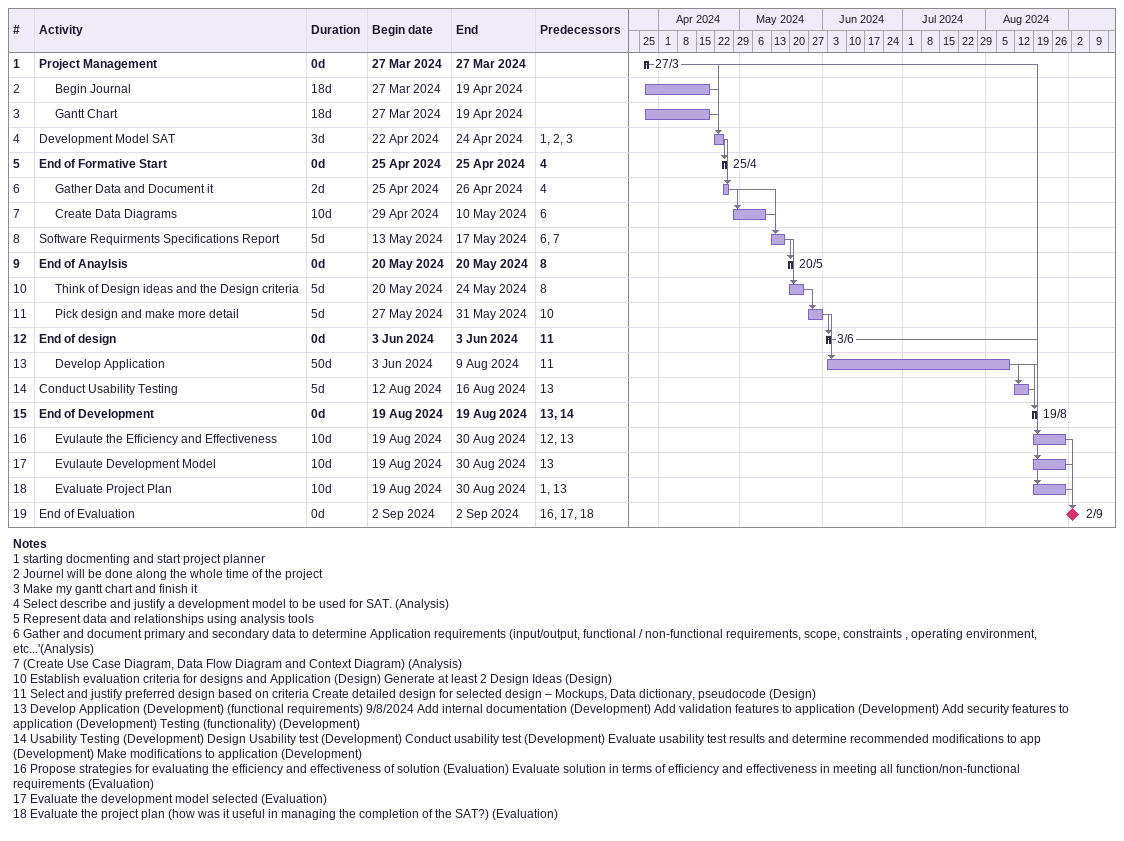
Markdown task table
| ID | Level | Task | Duration | Start | Finish | Predecessors |
|---|---|---|---|---|---|---|
| 1 | 1 | **Project Management** | 0d | 2024-03-27 | 2024-03-27 |  |
| 2 | 2 | Begin Journal | 18d | 2024-03-27 | 2024-04-19 |  |
| 3 | 2 | Gantt Chart | 18d | 2024-03-27 | 2024-04-19 |  |
| 4 | 1 | Development Model SAT | 3d | 2024-04-22 | 2024-04-24 | 1, 2, 3 |
| 5 | 1 | **End of Formative Start** | 0d | 2024-04-25 | 2024-04-25 | 4 |
| 6 | 2 | Gather Data and Document it | 2d | 2024-04-25 | 2024-04-26 | 4 |
| 7 | 2 | Create Data Diagrams | 10d | 2024-04-29 | 2024-05-10 | 6 |
| 8 | 1 | Software Requirments Specifications Report | 5d | 2024-05-13 | 2024-05-17 | 6, 7 |
| 9 | 1 | **End of Anaylsis** | 0d | 2024-05-20 | 2024-05-20 | 8 |
| 10 | 2 | Think of Design ideas and the Design criteria | 5d | 2024-05-20 | 2024-05-24 | 8 |
| 11 | 2 | Pick design and make more detail | 5d | 2024-05-27 | 2024-05-31 | 10 |
| 12 | 1 | **End of design** | 0d | 2024-06-03 | 2024-06-03 | 11 |
| 13 | 2 | Develop Application | 50d | 2024-06-03 | 2024-08-09 | 11 |
| 14 | 1 | Conduct Usability Testing | 5d | 2024-08-12 | 2024-08-16 | 13 |
| 15 | 1 | **End of Development** | 0d | 2024-08-19 | 2024-08-19 | 13, 14 |
| 16 | 2 | Evulaute the Efficiency and Effectiveness | 10d | 2024-08-19 | 2024-08-30 | 12, 13 |
| 17 | 2 | Evulaute Development Model | 10d | 2024-08-19 | 2024-08-30 | 13 |
| 18 | 2 | Evaluate Project Plan | 10d | 2024-08-19 | 2024-08-30 | 1, 13 |
| 19 | 1 | End of Evaluation | 0d | 2024-09-02 | 2024-09-02 | 16, 17, 18 |

Notes
- 1: starting docmenting and start project planner
- 2: Journel will be done along the whole time of the project
- 3: Make my gantt chart and finish it
- 4: Select describe and justify a development model to be used for SAT. (Analysis)
- 5: Represent data and relationships using analysis tools
- 6: Gather and document primary and secondary data to determine Application requirements (input/output, functional / non-functional requirements, scope, constraints , operating environment, etc...'(Analysis)
- 7: (Create Use Case Diagram, Data Flow Diagram and Context Diagram) (Analysis)
- 10: Establish evaluation criteria for designs and Application (Design) Generate at least 2 Design Ideas (Design)
- 11: Select and justify preferred design based on criteria Create detailed design for selected design – Mockups, Data dictionary, pseudocode (Design)
- 13: Develop Application (Development) (functional requirements) 9/8/2024 Add internal documentation (Development) Add validation features to application (Development) Add security features to application (Development) Testing (functionality) (Development)
- 14: Usability Testing (Development) Design Usability test (Development) Conduct usability test (Development) Evaluate usability test results and determine recommended modifications to app (Development) Make modifications to application (Development)
- 16: Propose strategies for evaluating the efficiency and effectiveness of solution (Evaluation) Evaluate solution in terms of efficiency and effectiveness in meeting all function/non-functional requirements (Evaluation)
- 17: Evaluate the development model selected (Evaluation)
- 18: Evaluate the project plan (how was it useful in managing the completion of the SAT?) (Evaluation)
